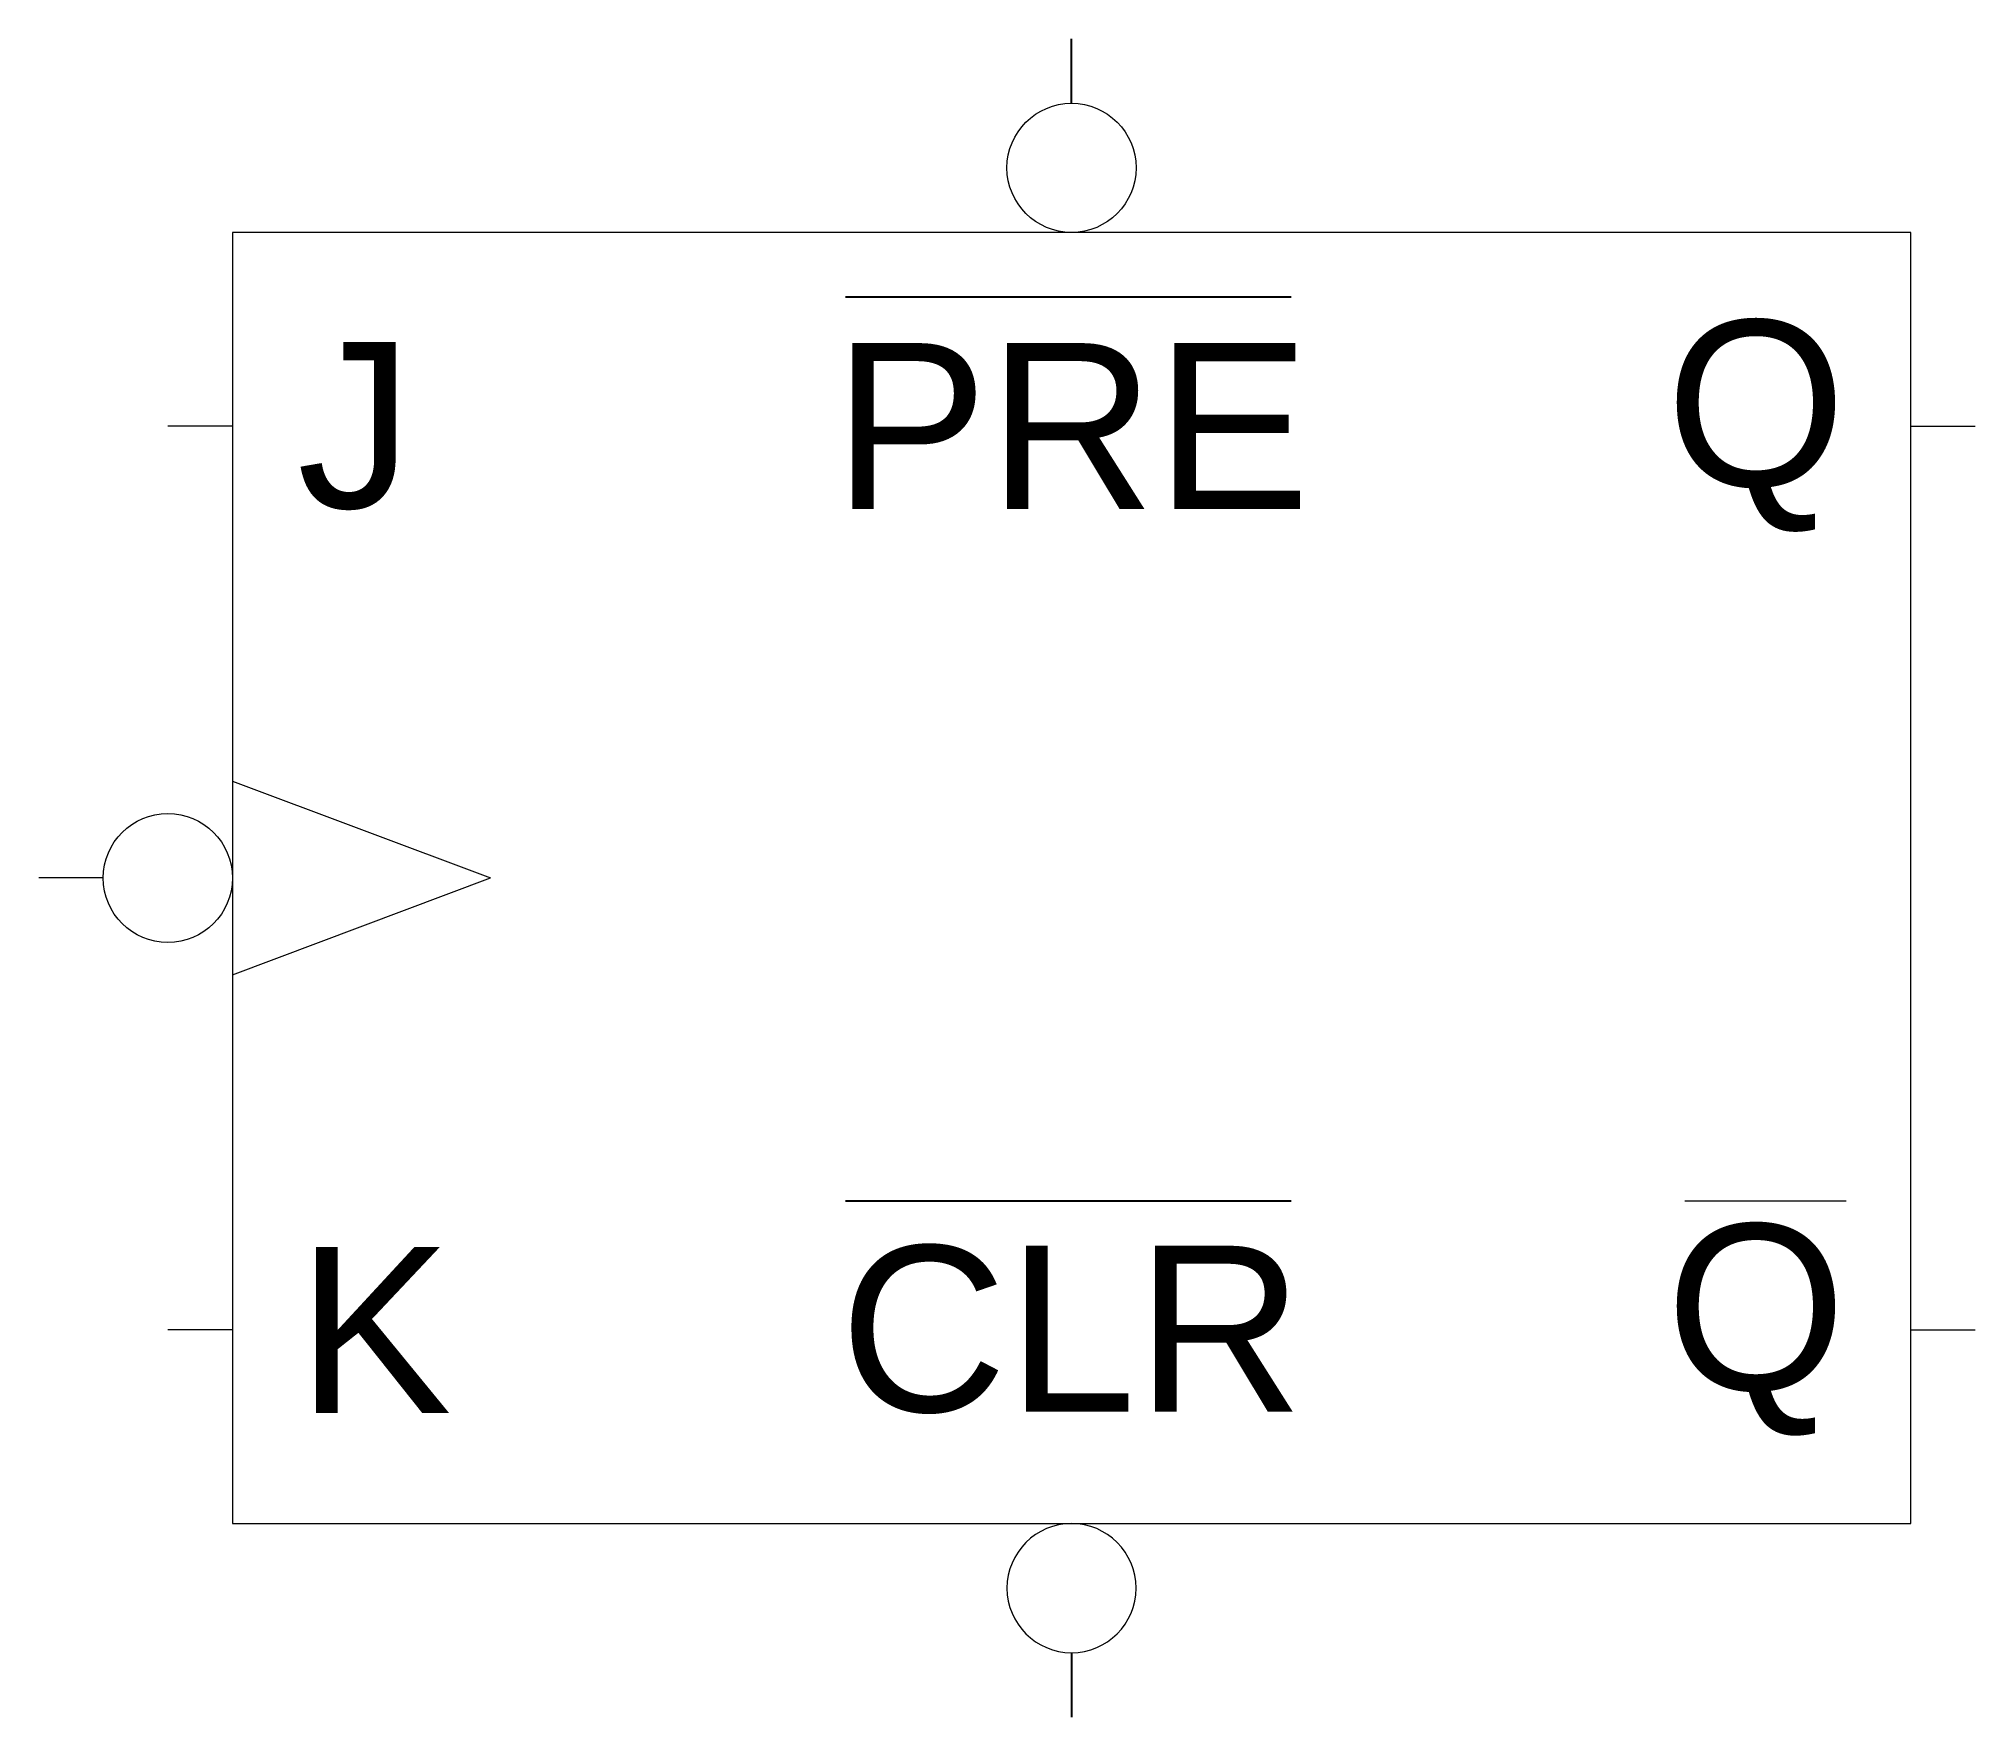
# Model space of a CAD drawing. Header units: millimetres. Extents: x -3 to 27, y -23 to 3.
import ezdxf

# ---------------------------------------------------------------- set-up
doc = ezdxf.new("R2010")
doc.units = ezdxf.units.MM
doc.layers.get('0').update_dxf_attribs({"lineweight": 25, "true_color": 0xffffff})
doc.layers.add('OBJECT', color=7, linetype='Continuous', lineweight=20, true_color=0xffffff)
doc.styles.add('textstyle0', font='')
doc.styles.add('textstyle1', font='')
doc.styles.add('textstyle2', font='')
doc.styles.add('textstyle3', font='')
doc.styles.add('textstyle4', font='')
doc.styles.add('textstyle5', font='')
doc.styles.get('textstyle0').set_extended_font_data('Arial')
doc.styles.get('textstyle1').set_extended_font_data('Arial')
doc.styles.get('textstyle2').set_extended_font_data('Arial')
doc.styles.get('textstyle3').set_extended_font_data('Arial')
doc.styles.get('textstyle4').set_extended_font_data('Arial')
doc.styles.get('textstyle5').set_extended_font_data('Arial')

# ---------------------------------------------------------------- blocks, each defined once
blk = doc.blocks.new('logic_not_node')
at = {"layer": 'OBJECT', "color": 7, "true_color": 0xffffff}
blk.add_circle((-1, 0), 1, dxfattribs=at)

msp = doc.modelspace()

# ---------------------------------------------------------------- linework, layer by layer
for p, q in [((13, 2), (13, 3)), ((9.5, -1), (16.4, -1)), ((9.5, -15), (16.4, -15)), ((13, -22), (13, -23))]:
    msp.add_line(p, q)
at = {"layer": 'OBJECT'}
for p, q in [((26, 0), (0, 0)), ((0, 0), (0, -20)), ((26, -20), (26, 0)), ((0, -3), (-1, -3)), ((26, -3), (27, -3)), ((0, -8.5), (4, -10)), ((-2, -10), (-3, -10)), ((0, -11.5), (4, -10)), ((22.5, -15), (25, -15)), ((0, -17), (-1, -17)), ((26, -17), (27, -17)), ((0, -20), (26, -20))]:
    msp.add_line(p, q, dxfattribs=at)

# ---------------------------------------------------------------- block references
at = {"rotation": 90}
msp.add_blockref('logic_not_node', (13, 2), dxfattribs=at)
at = {"yscale": -1, "rotation": 270}
msp.add_blockref('logic_not_node', (13, -22), dxfattribs=at)
at = {"layer": 'OBJECT'}
msp.add_blockref('logic_not_node', (0, -10), dxfattribs=at)

# ---------------------------------------------------------------- texts
at = {"char_height": 2, "attachment_point": 5}
for s, insert, style in [('\\H2.57143;PRE', (13, -3), 'textstyle4'), ('\\H2.57143;CLR', (13, -17), 'textstyle5')]:
    msp.add_mtext(s, dxfattribs=dict(at, insert=insert, style=style))
at = {"layer": 'OBJECT', "char_height": 2, "width": 100}
for s, insert, attachment_point, style in [('\\H2.57143;Q', (25, -3), 6, 'textstyle2'), ('\\H2.57143;J', (1, -3), 4, 'textstyle0'), ('\\H2.57143;Q', (25, -17), 6, 'textstyle3'), ('\\H2.57143;K', (1, -17), 4, 'textstyle1')]:
    msp.add_mtext(s, dxfattribs=dict(at, insert=insert, attachment_point=attachment_point, style=style))

doc.saveas('drawing.dxf')
